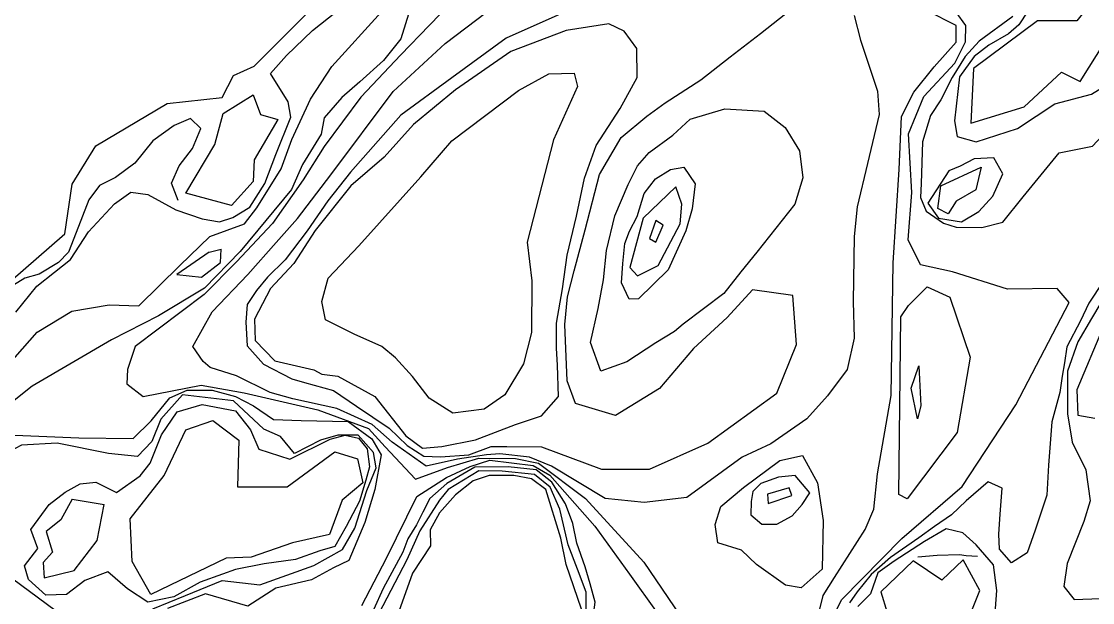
# Model space of a CAD drawing. Extents: x 582531 to 590669, y 5031971 to 5040445.
# Drawn here: x 585259 to 586981, y 5036086 to 5037020 of the extents above; entities that cross this region are included whole.
import ezdxf

# ---------------------------------------------------------------- set-up
doc = ezdxf.new("R2010")
doc.units = 0

msp = doc.modelspace()

# ---------------------------------------------------------------- linework, layer by layer
for points in [[(585988.594, 5037090.214, 227.808), (585914.177, 5037013.719, 227.808), (585914.177, 5037013.719, 227.808), (585868.862, 5036966.325, 227.808), (585868.862, 5036966.325, 227.808), (585804.423, 5036898.56, 227.808), (585804.423, 5036898.56, 227.808), (585745.389, 5036819.154, 227.808), (585745.389, 5036819.154, 227.808), (585711.714, 5036765.524, 227.808), (585711.714, 5036765.524, 227.808), (585662.241, 5036695.265, 227.808), (585662.241, 5036695.265, 227.808), (585604.454, 5036633.736, 227.808), (585604.454, 5036633.736, 227.808), (585552.487, 5036580.938, 227.808), (585552.487, 5036580.938, 227.808), (585441.486, 5036497.79, 227.808), (585441.486, 5036497.79, 227.808), (585429.429, 5036460.374, 227.808)], [(585562.465, 5036463.7, 221.712), (585551.24, 5036473.262, 221.712), (585551.24, 5036473.262, 221.712), (585534.61, 5036497.79, 221.712), (585534.61, 5036497.79, 221.712), (585565.375, 5036553.083, 221.712), (585565.375, 5036553.083, 221.712), (585622.746, 5036613.365, 221.712), (585622.746, 5036613.365, 221.712), (585668.477, 5036664.501, 221.712), (585668.477, 5036664.501, 221.712), (585702.568, 5036703.164, 221.712), (585702.568, 5036703.164, 221.712), (585756.198, 5036773.423, 221.712), (585756.198, 5036773.423, 221.712), (585856.39, 5036907.29, 221.712), (585856.39, 5036907.29, 221.712), (585939.953, 5036984.617, 221.712), (585939.953, 5036984.617, 221.712), (586039.73, 5037060.697, 221.712)], [(586993.518, 5037068.317, 240), (586956.102, 5037020.923, 240), (586956.102, 5037020.923, 240), (586892.91, 5037020.923, 240), (586892.91, 5037020.923, 240), (586789.808, 5036944.428, 240), (586789.808, 5036944.428, 240), (586785.65, 5036856.292, 240), (586785.65, 5036856.292, 240), (586871.292, 5036882.899, 240), (586871.292, 5036882.899, 240), (586931.158, 5036938.608, 240), (586931.158, 5036938.608, 240), (586961.091, 5036923.641, 240), (586961.091, 5036923.641, 240), (587001.833, 5036988.496, 240)], [(585888.817, 5037056.332, 230.856), (585868.862, 5036992.308, 230.856), (585868.862, 5036992.308, 230.856), (585841.008, 5036957.387, 230.856), (585841.008, 5036957.387, 230.856), (585803.176, 5036922.88, 230.856), (585803.176, 5036922.88, 230.856), (585774.074, 5036897.521, 230.856), (585774.074, 5036897.521, 230.856), (585745.804, 5036865.093, 230.856), (585745.804, 5036865.093, 230.856), (585740.815, 5036838.902, 230.856), (585740.815, 5036838.902, 230.856), (585710.467, 5036790.261, 230.856), (585710.467, 5036790.261, 230.856), (585693.006, 5036749.934, 230.856), (585693.006, 5036749.934, 230.856), (585610.69, 5036650.158, 230.856), (585610.69, 5036650.158, 230.856), (585553.319, 5036591.539, 230.856), (585553.319, 5036591.539, 230.856), (585478.902, 5036547.055, 230.856), (585478.902, 5036547.055, 230.856), (585403.654, 5036508.392, 230.856), (585403.654, 5036508.392, 230.856), (585276.023, 5036433.559, 230.856), (585276.023, 5036433.559, 230.856), (585179.988, 5036357.895, 230.856)], [(585249.714, 5036552.961, 236.952), (585283.388, 5036594.534, 236.952), (585283.388, 5036594.534, 236.952), (585312.074, 5036616.984, 236.952), (585312.074, 5036616.984, 236.952), (585337.85, 5036637.355, 236.952), (585337.85, 5036637.355, 236.952), (585366.536, 5036681.839, 236.952), (585366.536, 5036681.839, 236.952), (585408.525, 5036726.738, 236.952), (585408.525, 5036726.738, 236.952), (585434.716, 5036745.446, 236.952), (585434.716, 5036745.446, 236.952), (585462.155, 5036741.705, 236.952), (585462.155, 5036741.705, 236.952), (585507.054, 5036717.176, 236.952), (585507.054, 5036717.176, 236.952), (585549.459, 5036702.626, 236.952), (585549.459, 5036702.626, 236.952), (585577.314, 5036698.053, 236.952), (585577.314, 5036698.053, 236.952), (585598.932, 5036704.704, 236.952), (585598.932, 5036704.704, 236.952), (585625.955, 5036721.75, 236.952), (585625.955, 5036721.75, 236.952), (585650.067, 5036759.581, 236.952), (585650.067, 5036759.581, 236.952), (585667.944, 5036806.144, 236.952), (585667.944, 5036806.144, 236.952), (585692.057, 5036866.426, 236.952), (585692.057, 5036866.426, 236.952), (585687.899, 5036890.954, 236.952), (585687.899, 5036890.954, 236.952), (585659.214, 5036936.269, 236.952), (585659.214, 5036936.269, 236.952), (585684.989, 5036965.371, 236.952), (585684.989, 5036965.371, 236.952), (585726.979, 5037005.697, 236.952), (585726.979, 5037005.697, 236.952), (585778.114, 5037046.024, 236.952)], [(585236.84, 5036467.078, 233.904), (585283.818, 5036520.708, 233.904), (585283.818, 5036520.708, 233.904), (585339.526, 5036554.383, 233.904), (585339.526, 5036554.383, 233.904), (585399.808, 5036564.36, 233.904), (585399.808, 5036564.36, 233.904), (585447.618, 5036562.697, 233.904), (585447.618, 5036562.697, 233.904), (585513.304, 5036627.552, 233.904), (585513.304, 5036627.552, 233.904), (585561.945, 5036674.114, 233.904), (585561.945, 5036674.114, 233.904), (585617.238, 5036694.901, 233.904), (585617.238, 5036694.901, 233.904), (585637.193, 5036720.261, 233.904), (585637.193, 5036720.261, 233.904), (585676.688, 5036783.037, 233.904), (585676.688, 5036783.037, 233.904), (585693.733, 5036830.015, 233.904), (585693.733, 5036830.015, 233.904), (585723.666, 5036894.87, 233.904), (585723.666, 5036894.87, 233.904), (585757.757, 5036947.669, 233.904), (585757.757, 5036947.669, 233.904), (585837.578, 5037035.389, 233.904)], [(585240.568, 5036602.018, 240), (585328.704, 5036678.513, 240), (585328.704, 5036678.513, 240), (585340.344, 5036758.334, 240), (585340.344, 5036758.334, 240), (585378.592, 5036819.863, 240), (585378.592, 5036819.863, 240), (585493.335, 5036888.044, 240), (585493.335, 5036888.044, 240), (585581.471, 5036898.022, 240), (585581.471, 5036898.022, 240), (585599.763, 5036932.943, 240), (585599.763, 5036932.943, 240), (585633.022, 5036947.91, 240), (585633.022, 5036947.91, 240), (585719.495, 5037034.383, 240)], [(586597.647, 5037029.517, 221.712), (586608.041, 5036990.022, 221.712), (586608.041, 5036990.022, 221.712), (586635.479, 5036907.706, 221.712), (586635.479, 5036907.706, 221.712), (586637.974, 5036870.29, 221.712), (586637.974, 5036870.29, 221.712), (586619.265, 5036791.716, 221.712), (586619.265, 5036791.716, 221.712), (586602.636, 5036721.872, 221.712), (586602.636, 5036721.872, 221.712), (586598.063, 5036674.478, 221.712), (586598.063, 5036674.478, 221.712), (586596.4, 5036569.713, 221.712), (586596.4, 5036569.713, 221.712), (586597.647, 5036510.678, 221.712), (586597.647, 5036510.678, 221.712), (586586.838, 5036460.374, 221.712), (586586.838, 5036460.374, 221.712), (586554.826, 5036417.969, 221.712), (586554.826, 5036417.969, 221.712), (586521.568, 5036381.384, 221.712), (586521.568, 5036381.384, 221.712), (586463.78, 5036341.058, 221.712), (586463.78, 5036341.058, 221.712), (586417.634, 5036319.855, 221.712), (586417.634, 5036319.855, 221.712), (586328.666, 5036255.001, 221.712), (586328.666, 5036255.001, 221.712), (586260.07, 5036246.686, 221.712), (586260.07, 5036246.686, 221.712), (586197.709, 5036253.338, 221.712), (586197.709, 5036253.338, 221.712), (586111.236, 5036305.305, 221.712), (586111.236, 5036305.305, 221.712), (586075.899, 5036319.44, 221.712), (586075.899, 5036319.44, 221.712), (586028.089, 5036325.26, 221.712), (586028.089, 5036325.26, 221.712), (586006.471, 5036323.181, 221.712), (586006.471, 5036323.181, 221.712), (585959.908, 5036316.53, 221.712), (585959.908, 5036316.53, 221.712), (585909.604, 5036305.305, 221.712), (585909.604, 5036305.305, 221.712), (585854.727, 5036343.968, 221.712), (585854.727, 5036343.968, 221.712), (585822.715, 5036372.238, 221.712), (585822.715, 5036372.238, 221.712), (585765.76, 5036398.014, 221.712), (585765.76, 5036398.014, 221.712), (585695.084, 5036413.396, 221.712), (585695.084, 5036413.396, 221.712), (585658.915, 5036423.789, 221.712), (585658.915, 5036423.789, 221.712), (585604.454, 5036450.397, 221.712), (585604.454, 5036450.397, 221.712), (585562.465, 5036463.7, 221.712)], [(586135.765, 5037036.584, 215.616), (586038.482, 5036992.932, 215.616), (586038.482, 5036992.932, 215.616), (585950.762, 5036929.324, 215.616), (585950.762, 5036929.324, 215.616), (585868.862, 5036869.458, 215.616), (585868.862, 5036869.458, 215.616), (585787.794, 5036777.996, 215.616), (585787.794, 5036777.996, 215.616), (585751.625, 5036731.434, 215.616), (585751.625, 5036731.434, 215.616), (585718.366, 5036683.624, 215.616), (585718.366, 5036683.624, 215.616), (585682.612, 5036636.646, 215.616), (585682.612, 5036636.646, 215.616), (585654.342, 5036608.792, 215.616), (585654.342, 5036608.792, 215.616), (585636.881, 5036587.589, 215.616), (585636.881, 5036587.589, 215.616), (585621.915, 5036565.14, 215.616), (585621.915, 5036565.14, 215.616), (585619.421, 5036536.454, 215.616), (585619.421, 5036536.454, 215.616), (585621.915, 5036498.622, 215.616), (585621.915, 5036498.622, 215.616), (585648.106, 5036469.105, 215.616), (585648.106, 5036469.105, 215.616), (585693.422, 5036445.823, 215.616)], [(585693.422, 5036445.823, 215.616), (585714.208, 5036439.587, 215.616), (585714.208, 5036439.587, 215.616), (585760.771, 5036426.7, 215.616), (585760.771, 5036426.7, 215.616), (585797.356, 5036401.548, 215.616), (585797.356, 5036401.548, 215.616), (585850.362, 5036366.002, 215.616), (585850.362, 5036366.002, 215.616), (585878.84, 5036338.564, 215.616), (585878.84, 5036338.564, 215.616), (585905.655, 5036321.311, 215.616), (585905.655, 5036321.311, 215.616), (585932.47, 5036320.063, 215.616), (585932.47, 5036320.063, 215.616), (585977.993, 5036323.597, 215.616), (585977.993, 5036323.597, 215.616), (586014.37, 5036336.901, 215.616), (586014.37, 5036336.901, 215.616), (586039.314, 5036336.901, 215.616), (586039.314, 5036336.901, 215.616), (586095.022, 5036336.069, 215.616), (586095.022, 5036336.069, 215.616), (586191.473, 5036300.316, 215.616), (586191.473, 5036300.316, 215.616), (586268.8, 5036300.316, 215.616), (586268.8, 5036300.316, 215.616), (586362.756, 5036341.889, 215.616), (586362.756, 5036341.889, 215.616), (586473.342, 5036422.542, 215.616), (586473.342, 5036422.542, 215.616), (586504.938, 5036500.701, 215.616), (586504.938, 5036500.701, 215.616), (586499.118, 5036579.69, 215.616), (586499.118, 5036579.69, 215.616), (586434.263, 5036588.837, 215.616), (586434.263, 5036588.837, 215.616), (586393.521, 5036543.937, 215.616), (586393.521, 5036543.937, 215.616), (586339.475, 5036494.049, 215.616), (586339.475, 5036494.049, 215.616), (586284.598, 5036430.026, 215.616), (586284.598, 5036430.026, 215.616), (586213.923, 5036386.789, 215.616), (586213.923, 5036386.789, 215.616), (586149.9, 5036405.913, 215.616), (586149.9, 5036405.913, 215.616), (586136.596, 5036442.498, 215.616), (586136.596, 5036442.498, 215.616), (586132.439, 5036533.128, 215.616), (586132.439, 5036533.128, 215.616), (586137.012, 5036577.612, 215.616), (586137.012, 5036577.612, 215.616), (586147.405, 5036619.185, 215.616), (586147.405, 5036619.185, 215.616), (586165.282, 5036685.287, 215.616), (586165.282, 5036685.287, 215.616), (586188.563, 5036774.255, 215.616), (586188.563, 5036774.255, 215.616), (586223.069, 5036833.705, 215.616), (586223.069, 5036833.705, 215.616), (586264.227, 5036867.795, 215.616), (586264.227, 5036867.795, 215.616), (586293.744, 5036889.414, 215.616), (586293.744, 5036889.414, 215.616), (586351.116, 5036925.998, 215.616), (586351.116, 5036925.998, 215.616), (586398.51, 5036963.415, 215.616), (586398.51, 5036963.415, 215.616), (586447.151, 5037000.415, 215.616), (586447.151, 5037000.415, 215.616), (586487.893, 5037032.843, 215.616)], [(586528.635, 5036018.863, 227.808), (586548.175, 5036097.021, 227.808), (586548.175, 5036097.021, 227.808), (586566.467, 5036126.123, 227.808), (586566.467, 5036126.123, 227.808), (586615.524, 5036203.449, 227.808), (586615.524, 5036203.449, 227.808), (586629.659, 5036235.877, 227.808), (586629.659, 5036235.877, 227.808), (586635.479, 5036292.833, 227.808), (586635.479, 5036292.833, 227.808), (586657.513, 5036418.801, 227.808), (586657.513, 5036418.801, 227.808), (586660.839, 5036632.073, 227.808), (586660.839, 5036632.073, 227.808), (586670.401, 5036782.154, 227.808), (586670.401, 5036782.154, 227.808), (586674.143, 5036867.38, 227.808), (586674.143, 5036867.38, 227.808), (586693.682, 5036906.459, 227.808), (586693.682, 5036906.459, 227.808), (586726.525, 5036947.201, 227.808), (586726.525, 5036947.201, 227.808), (586761.863, 5036986.696, 227.808), (586761.863, 5036986.696, 227.808), (586761.863, 5037013.303, 227.808), (586761.863, 5037013.303, 227.808), (586715.3, 5037037, 227.808)], [(586559.399, 5036053.992, 230.856), (586578.108, 5036090.993, 230.856), (586578.108, 5036090.993, 230.856), (586674.558, 5036188.691, 230.856), (586674.558, 5036188.691, 230.856), (586771.425, 5036272.254, 230.856), (586771.425, 5036272.254, 230.856), (586857.898, 5036403.626, 230.856), (586857.898, 5036403.626, 230.856), (586943.539, 5036568.258, 230.856), (586943.539, 5036568.258, 230.856), (586924.416, 5036590.707, 230.856), (586924.416, 5036590.707, 230.856), (586844.594, 5036589.46, 230.856), (586844.594, 5036589.46, 230.856), (586756.043, 5036617.73, 230.856), (586756.043, 5036617.73, 230.856), (586704.491, 5036628.539, 230.856), (586704.491, 5036628.539, 230.856), (586684.536, 5036668.866, 230.856), (586684.536, 5036668.866, 230.856), (586690.772, 5036744.945, 230.856), (586690.772, 5036744.945, 230.856), (586685.367, 5036839.318, 230.856), (586685.367, 5036839.318, 230.856), (586709.896, 5036899.184, 230.856), (586709.896, 5036899.184, 230.856), (586759.784, 5036952.813, 230.856), (586759.784, 5036952.813, 230.856), (586776.829, 5036987.32, 230.856), (586776.829, 5036987.32, 230.856), (586777.661, 5037013.511, 230.856), (586777.661, 5037013.511, 230.856), (586761.863, 5037034.713, 230.856)], [(586852.805, 5037027.906, 233.904), (586798.759, 5036988.411, 233.904), (586798.759, 5036988.411, 233.904), (586776.31, 5036963.882, 233.904), (586776.31, 5036963.882, 233.904), (586755.523, 5036929.792, 233.904), (586755.523, 5036929.792, 233.904), (586737.231, 5036894.039, 233.904), (586737.231, 5036894.039, 233.904), (586720.601, 5036868.679, 233.904), (586720.601, 5036868.679, 233.904), (586707.713, 5036826.69, 233.904), (586707.713, 5036826.69, 233.904), (586705.635, 5036759.34, 233.904), (586705.635, 5036759.34, 233.904), (586704.803, 5036737.306, 233.904), (586704.803, 5036737.306, 233.904), (586713.949, 5036715.272, 233.904), (586713.949, 5036715.272, 233.904), (586741.804, 5036695.733, 233.904), (586741.804, 5036695.733, 233.904), (586762.175, 5036689.497, 233.904), (586762.175, 5036689.497, 233.904), (586803.333, 5036689.081, 233.904), (586803.333, 5036689.081, 233.904), (586837.007, 5036697.396, 233.904), (586837.007, 5036697.396, 233.904), (586869.85, 5036738.138, 233.904), (586869.85, 5036738.138, 233.904), (586927.638, 5036808.813, 233.904), (586927.638, 5036808.813, 233.904), (586981.268, 5036819.622, 233.904), (586981.268, 5036819.622, 233.904), (587033.65, 5036875.746, 233.904)], [(586877.112, 5037036.566, 236.952), (586862.561, 5037014.532, 236.952), (586862.561, 5037014.532, 236.952), (586845.932, 5036999.981, 236.952), (586845.932, 5036999.981, 236.952), (586814.336, 5036982.104, 236.952), (586814.336, 5036982.104, 236.952), (586790.639, 5036963.812, 236.952), (586790.639, 5036963.812, 236.952), (586767.358, 5036930.969, 236.952), (586767.358, 5036930.969, 236.952), (586759.043, 5036860.294, 236.952), (586759.043, 5036860.294, 236.952), (586763.616, 5036834.934, 236.952), (586763.616, 5036834.934, 236.952), (586793.965, 5036826.619, 236.952), (586793.965, 5036826.619, 236.952), (586860.483, 5036847.821, 236.952), (586860.483, 5036847.821, 236.952), (586920.349, 5036887.732, 236.952), (586920.349, 5036887.732, 236.952), (586979.799, 5036903.114, 236.952), (586979.799, 5036903.114, 236.952), (587024.698, 5036930.969, 236.952)], [(585728.759, 5036459.958, 212.568), (585742.063, 5036453.307, 212.568), (585742.063, 5036453.307, 212.568), (585767.423, 5036449.981, 212.568), (585767.423, 5036449.981, 212.568), (585826.873, 5036417.138, 212.568), (585826.873, 5036417.138, 212.568), (585876.761, 5036353.946, 212.568), (585876.761, 5036353.946, 212.568), (585903.784, 5036333.99, 212.568), (585903.784, 5036333.99, 212.568), (585934.964, 5036336.901, 212.568), (585934.964, 5036336.901, 212.568), (585989.01, 5036347.71, 212.568), (585989.01, 5036347.71, 212.568), (586053.449, 5036372.238, 212.568), (586053.449, 5036372.238, 212.568), (586095.022, 5036385.957, 212.568), (586095.022, 5036385.957, 212.568), (586122.461, 5036417.138, 212.568), (586122.461, 5036417.138, 212.568), (586120.798, 5036467.442, 212.568), (586120.798, 5036467.442, 212.568), (586119.135, 5036494.88, 212.568), (586119.135, 5036494.88, 212.568), (586119.135, 5036534.791, 212.568), (586119.135, 5036534.791, 212.568), (586129.113, 5036590.084, 212.568), (586129.113, 5036590.084, 212.568), (586136.18, 5036644.13, 212.568), (586136.18, 5036644.13, 212.568), (586151.563, 5036706.906, 212.568), (586151.563, 5036706.906, 212.568), (586164.45, 5036768.019, 212.568), (586164.45, 5036768.019, 212.568), (586183.158, 5036820.402, 212.568), (586183.158, 5036820.402, 212.568), (586221.822, 5036880.268, 212.568), (586221.822, 5036880.268, 212.568), (586248.845, 5036930.156, 212.568), (586248.845, 5036930.156, 212.568), (586248.429, 5036976.303, 212.568), (586248.429, 5036976.303, 212.568), (586228.058, 5037004.157, 212.568), (586228.058, 5037004.157, 212.568), (586203.114, 5037016.213, 212.568), (586203.114, 5037016.213, 212.568), (586134.933, 5037005.404, 212.568), (586134.933, 5037005.404, 212.568), (586045.55, 5036971.729, 212.568), (586045.55, 5036971.729, 212.568), (585956.998, 5036910.201, 212.568), (585956.998, 5036910.201, 212.568), (585889.233, 5036854.492, 212.568), (585889.233, 5036854.492, 212.568), (585841.839, 5036802.109, 212.568), (585841.839, 5036802.109, 212.568), (585788.625, 5036755.547, 212.568), (585788.625, 5036755.547, 212.568), (585730.838, 5036684.04, 212.568), (585730.838, 5036684.04, 212.568), (585696.747, 5036630.826, 212.568), (585696.747, 5036630.826, 212.568), (585659.331, 5036590.915, 212.568), (585659.331, 5036590.915, 212.568), (585633.556, 5036541.443, 212.568), (585633.556, 5036541.443, 212.568), (585634.387, 5036506.937, 212.568), (585634.387, 5036506.937, 212.568), (585665.983, 5036474.509, 212.568), (585665.983, 5036474.509, 212.568), (585728.759, 5036459.958, 212.568)], [(585838.513, 5036497.79, 206.472), (585794.03, 5036517.33, 206.472), (585794.03, 5036517.33, 206.472), (585747.467, 5036540.611, 206.472), (585747.467, 5036540.611, 206.472), (585742.063, 5036570.129, 206.472), (585742.063, 5036570.129, 206.472), (585752.04, 5036607.129, 206.472), (585752.04, 5036607.129, 206.472), (585801.097, 5036659.512, 206.472), (585801.097, 5036659.512, 206.472), (585900.874, 5036770.097, 206.472), (585900.874, 5036770.097, 206.472), (585950.762, 5036828.301, 206.472), (585950.762, 5036828.301, 206.472), (586058.022, 5036908.953, 206.472), (586058.022, 5036908.953, 206.472), (586107.079, 5036935.976, 206.472), (586107.079, 5036935.976, 206.472), (586147.821, 5036936.808, 206.472), (586147.821, 5036936.808, 206.472), (586153.225, 5036915.605, 206.472), (586153.225, 5036915.605, 206.472), (586114.146, 5036829.548, 206.472), (586114.146, 5036829.548, 206.472), (586072.157, 5036665.332, 206.472), (586072.157, 5036665.332, 206.472), (586079.64, 5036602.972, 206.472), (586079.64, 5036602.972, 206.472), (586079.224, 5036520.24, 206.472), (586079.224, 5036520.24, 206.472), (586066.337, 5036469.52, 206.472), (586066.337, 5036469.52, 206.472), (586035.988, 5036420.048, 206.472), (586035.988, 5036420.048, 206.472), (586002.729, 5036396.767, 206.472), (586002.729, 5036396.767, 206.472), (585952.425, 5036390.531, 206.472), (585952.425, 5036390.531, 206.472), (585914.593, 5036414.643, 206.472), (585914.593, 5036414.643, 206.472), (585887.57, 5036449.565, 206.472), (585887.57, 5036449.565, 206.472), (585860.132, 5036479.498, 206.472), (585860.132, 5036479.498, 206.472), (585838.513, 5036497.79, 206.472)], [(585596.438, 5036724.244, 240), (585523.268, 5036744.199, 240), (585523.268, 5036744.199, 240), (585569.83, 5036822.358, 240), (585569.83, 5036822.358, 240), (585583.134, 5036872.246, 240), (585583.134, 5036872.246, 240), (585631.359, 5036902.179, 240), (585631.359, 5036902.179, 240), (585643, 5036870.583, 240), (585643, 5036870.583, 240), (585671.27, 5036862.268, 240), (585671.27, 5036862.268, 240), (585633.022, 5036797.413, 240), (585633.022, 5036797.413, 240), (585631.359, 5036762.492, 240), (585631.359, 5036762.492, 240), (585596.438, 5036724.244, 240)], [(586322.846, 5036533.544, 221.712), (586309.126, 5036521.903, 221.712), (586309.126, 5036521.903, 221.712), (586278.778, 5036503.195, 221.712), (586278.778, 5036503.195, 221.712), (586232.215, 5036472.846, 221.712), (586232.215, 5036472.846, 221.712), (586190.642, 5036457.88, 221.712), (586190.642, 5036457.88, 221.712), (586174.012, 5036504.026, 221.712), (586174.012, 5036504.026, 221.712), (586186.069, 5036558.488, 221.712), (586186.069, 5036558.488, 221.712), (586194.799, 5036604.635, 221.712), (586194.799, 5036604.635, 221.712), (586199.788, 5036652.028, 221.712), (586199.788, 5036652.028, 221.712), (586213.091, 5036707.321, 221.712), (586213.091, 5036707.321, 221.712), (586234.294, 5036758.041, 221.712), (586234.294, 5036758.041, 221.712), (586249.676, 5036787.974, 221.712), (586249.676, 5036787.974, 221.712), (586267.969, 5036809.177, 221.712), (586267.969, 5036809.177, 221.712), (586306.216, 5036837.447, 221.712), (586306.216, 5036837.447, 221.712), (586334.071, 5036863.222, 221.712), (586334.071, 5036863.222, 221.712), (586389.779, 5036879.436, 221.712), (586389.779, 5036879.436, 221.712), (586453.387, 5036875.694, 221.712), (586453.387, 5036875.694, 221.712), (586487.061, 5036849.503, 221.712), (586487.061, 5036849.503, 221.712), (586509.927, 5036812.087, 221.712), (586509.927, 5036812.087, 221.712), (586515.331, 5036768.85, 221.712), (586515.331, 5036768.85, 221.712), (586502.444, 5036726.445, 221.712), (586502.444, 5036726.445, 221.712), (586441.33, 5036649.118, 221.712), (586441.33, 5036649.118, 221.712), (586415.555, 5036617.522, 221.712), (586415.555, 5036617.522, 221.712), (586388.532, 5036582.601, 221.712), (586388.532, 5036582.601, 221.712), (586322.846, 5036533.544, 221.712)], [(585510.758, 5036732.473, 238.476), (585499.948, 5036759.912, 238.476), (585499.948, 5036759.912, 238.476), (585512.42, 5036788.182, 238.476), (585512.42, 5036788.182, 238.476), (585534.039, 5036815.621, 238.476), (585534.039, 5036815.621, 238.476), (585547.342, 5036848.048, 238.476), (585547.342, 5036848.048, 238.476), (585530.713, 5036863.846, 238.476), (585530.713, 5036863.846, 238.476), (585504.106, 5036853.037, 238.476), (585504.106, 5036853.037, 238.476), (585470.015, 5036828.093, 238.476), (585470.015, 5036828.093, 238.476), (585440.914, 5036792.339, 238.476), (585440.914, 5036792.339, 238.476), (585410.149, 5036769.058, 238.476), (585410.149, 5036769.058, 238.476), (585384.374, 5036756.586, 238.476), (585384.374, 5036756.586, 238.476), (585366.913, 5036733.305, 238.476), (585366.913, 5036733.305, 238.476), (585346.958, 5036680.922, 238.476), (585346.958, 5036680.922, 238.476), (585334.278, 5036648.91, 238.476), (585334.278, 5036648.91, 238.476), (585318.272, 5036632.697, 238.476), (585318.272, 5036632.697, 238.476), (585287.299, 5036613.989, 238.476), (585287.299, 5036613.989, 238.476), (585264.434, 5036607.129, 238.476), (585264.434, 5036607.129, 238.476), (585224.939, 5036583.224, 238.476)], [(586768.605, 5036787.54, 236.952), (586750.313, 5036780.056, 236.952), (586750.313, 5036780.056, 236.952), (586716.222, 5036727.674, 236.952), (586716.222, 5036727.674, 236.952), (586733.683, 5036703.561, 236.952), (586733.683, 5036703.561, 236.952), (586770.268, 5036697.741, 236.952), (586770.268, 5036697.741, 236.952), (586798.538, 5036714.37, 236.952), (586798.538, 5036714.37, 236.952), (586820.988, 5036739.314, 236.952), (586820.988, 5036739.314, 236.952), (586836.786, 5036775.068, 236.952), (586836.786, 5036775.068, 236.952), (586822.651, 5036800.843, 236.952), (586822.651, 5036800.843, 236.952), (586791.055, 5036799.18, 236.952), (586791.055, 5036799.18, 236.952), (586768.605, 5036787.54, 236.952)], [(586251.339, 5036574.286, 227.808), (586235.957, 5036573.454, 227.808), (586235.957, 5036573.454, 227.808), (586223.485, 5036599.646, 227.808), (586223.485, 5036599.646, 227.808), (586225.979, 5036630.826, 227.808), (586225.979, 5036630.826, 227.808), (586228.889, 5036662.838, 227.808), (586228.889, 5036662.838, 227.808), (586236.788, 5036682.793, 227.808), (586236.788, 5036682.793, 227.808), (586248.845, 5036706.49, 227.808), (586248.845, 5036706.49, 227.808), (586260.07, 5036743.49, 227.808), (586260.07, 5036743.49, 227.808), (586278.362, 5036767.187, 227.808), (586278.362, 5036767.187, 227.808), (586302.475, 5036782.154, 227.808), (586302.475, 5036782.154, 227.808), (586324.093, 5036785.895, 227.808), (586324.093, 5036785.895, 227.808), (586342.385, 5036758.873, 227.808), (586342.385, 5036758.873, 227.808), (586337.396, 5036718.962, 227.808), (586337.396, 5036718.962, 227.808), (586327.419, 5036683.624, 227.808), (586327.419, 5036683.624, 227.808), (586298.733, 5036620.848, 227.808), (586298.733, 5036620.848, 227.808), (586251.339, 5036574.286, 227.808)], [(586737.217, 5036755.84, 240), (586802.072, 5036785.773, 240), (586802.072, 5036785.773, 240), (586793.757, 5036749.188, 240), (586793.757, 5036749.188, 240), (586762.161, 5036730.896, 240), (586762.161, 5036730.896, 240), (586748.858, 5036710.94, 240), (586748.858, 5036710.94, 240), (586732.228, 5036719.255, 240), (586732.228, 5036719.255, 240), (586737.217, 5036755.84, 240)], [(586237.204, 5036624.59, 230.856), (586249.676, 5036610.871, 230.856), (586249.676, 5036610.871, 230.856), (586282.935, 5036627.5, 230.856), (586282.935, 5036627.5, 230.856), (586318.273, 5036694.849, 230.856), (586318.273, 5036694.849, 230.856), (586320.767, 5036726.445, 230.856), (586320.767, 5036726.445, 230.856), (586311.205, 5036754.3, 230.856), (586311.205, 5036754.3, 230.856), (586258.407, 5036703.995, 230.856), (586258.407, 5036703.995, 230.856), (586237.204, 5036624.59, 230.856)], [(586290.834, 5036692.771, 238.476), (586279.193, 5036700.254, 238.476), (586279.193, 5036700.254, 238.476), (586268.8, 5036671.152, 238.476), (586268.8, 5036671.152, 238.476), (586279.193, 5036665.332, 238.476), (586279.193, 5036665.332, 238.476), (586290.834, 5036692.771, 238.476)], [(585560.802, 5036649.118, 233.904), (585508.419, 5036613.365, 233.904), (585508.419, 5036613.365, 233.904), (585548.33, 5036609.208, 233.904), (585548.33, 5036609.208, 233.904), (585579.094, 5036632.489, 233.904), (585579.094, 5036632.489, 233.904), (585579.926, 5036654.107, 233.904)], [(585560.802, 5036649.118, 233.904), (585579.926, 5036654.107, 233.904)], [(587020.347, 5036635.451, 233.904), (586975.447, 5036567.27, 233.904), (586975.447, 5036567.27, 233.904), (586962.144, 5036539, 233.904), (586962.144, 5036539, 233.904), (586940.11, 5036497.011, 233.904), (586940.11, 5036497.011, 233.904), (586935.952, 5036471.235, 233.904), (586935.952, 5036471.235, 233.904), (586932.211, 5036449.617, 233.904), (586932.211, 5036449.617, 233.904), (586928.885, 5036423.841, 233.904), (586928.885, 5036423.841, 233.904), (586915.997, 5036376.448, 233.904), (586915.997, 5036376.448, 233.904), (586910.592, 5036307.02, 233.904), (586910.592, 5036307.02, 233.904), (586907.682, 5036258.379, 233.904), (586907.682, 5036258.379, 233.904), (586888.974, 5036202.254, 233.904), (586888.974, 5036202.254, 233.904), (586876.086, 5036165.669, 233.904), (586876.086, 5036165.669, 233.904), (586851.142, 5036149.871, 233.904), (586851.142, 5036149.871, 233.904), (586831.603, 5036171.49, 233.904), (586831.603, 5036171.49, 233.904), (586830.355, 5036196.018, 233.904), (586830.355, 5036196.018, 233.904), (586832.85, 5036228.03, 233.904), (586832.85, 5036228.03, 233.904), (586836.176, 5036269.603, 233.904), (586836.176, 5036269.603, 233.904), (586813.31, 5036279.997, 233.904), (586813.31, 5036279.997, 233.904), (586777.973, 5036249.232, 233.904), (586777.973, 5036249.232, 233.904), (586754.276, 5036226.783, 233.904), (586754.276, 5036226.783, 233.904), (586726.837, 5036208.074, 233.904), (586726.837, 5036208.074, 233.904), (586701.893, 5036190.198, 233.904), (586701.893, 5036190.198, 233.904), (586656.162, 5036158.602, 233.904), (586656.162, 5036158.602, 233.904), (586624.982, 5036131.163, 233.904), (586624.982, 5036131.163, 233.904), (586602.948, 5036103.309, 233.904), (586602.948, 5036103.309, 233.904), (586590.476, 5036085.432, 233.904)], [(587028.024, 5036623.324, 236.952), (586979.799, 5036542.671, 236.952), (586979.799, 5036542.671, 236.952), (586957.765, 5036504.839, 236.952), (586957.765, 5036504.839, 236.952), (586940.72, 5036457.861, 236.952), (586940.72, 5036457.861, 236.952), (586940.72, 5036389.265, 236.952), (586940.72, 5036389.265, 236.952), (586948.619, 5036343.534, 236.952), (586948.619, 5036343.534, 236.952), (586970.237, 5036299.466, 236.952), (586970.237, 5036299.466, 236.952), (586977.304, 5036249.577, 236.952), (586977.304, 5036249.577, 236.952), (586967.327, 5036216.319, 236.952), (586967.327, 5036216.319, 236.952), (586940.304, 5036148.554, 236.952), (586940.304, 5036148.554, 236.952), (586935.315, 5036111.969, 236.952), (586935.315, 5036111.969, 236.952), (586951.529, 5036090.766, 236.952), (586951.529, 5036090.766, 236.952), (587036.339, 5036094.092, 236.952)], [(586672.895, 5036545.392, 230.856), (586685.367, 5036563.685, 230.856), (586685.367, 5036563.685, 230.856), (586715.3, 5036593.618, 230.856), (586715.3, 5036593.618, 230.856), (586751.885, 5036576.988, 230.856), (586751.885, 5036576.988, 230.856), (586784.313, 5036480.537, 230.856), (586784.313, 5036480.537, 230.856), (586763.526, 5036359.143, 230.856), (586763.526, 5036359.143, 230.856), (586682.873, 5036252.714, 230.856), (586682.873, 5036252.714, 230.856), (586669.57, 5036259.366, 230.856), (586669.57, 5036259.366, 230.856), (586672.895, 5036545.392, 230.856)], [(586998.507, 5036528.692, 240), (586956.102, 5036428.084, 240), (586956.102, 5036428.084, 240), (586957.765, 5036387.342, 240), (586957.765, 5036387.342, 240), (586985.203, 5036382.353, 240)], [(585429.429, 5036460.374, 227.808), (585428.182, 5036437.509, 227.808), (585428.182, 5036437.509, 227.808), (585454.373, 5036417.138, 227.808), (585454.373, 5036417.138, 227.808), (585547.914, 5036435.43, 227.808), (585547.914, 5036435.43, 227.808), (585616.926, 5036422.958, 227.808), (585616.926, 5036422.958, 227.808), (585735.411, 5036395.519, 227.808), (585735.411, 5036395.519, 227.808), (585816.895, 5036365.586, 227.808), (585816.895, 5036365.586, 227.808), (585843.502, 5036336.485, 227.808), (585843.502, 5036336.485, 227.808), (585892.559, 5036284.518, 227.808), (585892.559, 5036284.518, 227.808), (585943.695, 5036303.226, 227.808), (585943.695, 5036303.226, 227.808), (585994.414, 5036318.193, 227.808), (585994.414, 5036318.193, 227.808), (586053.033, 5036317.361, 227.808), (586053.033, 5036317.361, 227.808), (586090.034, 5036309.878, 227.808), (586090.034, 5036309.878, 227.808), (586165.698, 5036253.338, 227.808), (586165.698, 5036253.338, 227.808), (586259.654, 5036150.651, 227.808), (586259.654, 5036150.651, 227.808), (586327.835, 5036050.459, 227.808)], [(586689.525, 5036430.441, 233.904), (586701.997, 5036466.195, 233.904), (586701.997, 5036466.195, 233.904), (586705.323, 5036402.171, 233.904), (586705.323, 5036402.171, 233.904), (586699.502, 5036381.384, 233.904), (586699.502, 5036381.384, 233.904), (586689.525, 5036430.441, 233.904)], [(585248.168, 5036354.985, 230.856), (585351.271, 5036350.828, 230.856), (585351.271, 5036350.828, 230.856), (585438.575, 5036349.581, 230.856), (585438.575, 5036349.581, 230.856), (585467.261, 5036378.266, 230.856), (585467.261, 5036378.266, 230.856), (585497.61, 5036415.267, 230.856), (585497.61, 5036415.267, 230.856), (585525.464, 5036427.323, 230.856), (585525.464, 5036427.323, 230.856), (585565.375, 5036427.323, 230.856), (585565.375, 5036427.323, 230.856), (585603.207, 5036416.93, 230.856), (585603.207, 5036416.93, 230.856), (585631.893, 5036401.963, 230.856), (585631.893, 5036401.963, 230.856), (585664.32, 5036379.929, 230.856), (585664.32, 5036379.929, 230.856), (585708.804, 5036378.682, 230.856), (585708.804, 5036378.682, 230.856), (585784.052, 5036377.019, 230.856), (585784.052, 5036377.019, 230.856), (585822.3, 5036349.165, 230.856), (585822.3, 5036349.165, 230.856), (585837.266, 5036323.389, 230.856), (585837.266, 5036323.389, 230.856), (585827.288, 5036267.681, 230.856), (585827.288, 5036267.681, 230.856), (585811.075, 5036214.466, 230.856), (585811.075, 5036214.466, 230.856), (585785.299, 5036153.769, 230.856), (585785.299, 5036153.769, 230.856), (585760.355, 5036141.713, 230.856), (585760.355, 5036141.713, 230.856), (585725.433, 5036122.589, 230.856), (585725.433, 5036122.589, 230.856), (585667.646, 5036108.869, 230.856), (585667.646, 5036108.869, 230.856), (585622.746, 5036080.184, 230.856)], [(585469.963, 5036075.611, 233.904), (585522.346, 5036097.021, 233.904), (585522.346, 5036097.021, 233.904), (585581.796, 5036121.134, 233.904), (585581.796, 5036121.134, 233.904), (585641.87, 5036114.69, 233.904), (585641.87, 5036114.69, 233.904), (585729.175, 5036145.454, 233.904), (585729.175, 5036145.454, 233.904), (585774.906, 5036171.23, 233.904), (585774.906, 5036171.23, 233.904), (585794.861, 5036205.32, 233.904), (585794.861, 5036205.32, 233.904), (585813.985, 5036266.018, 233.904), (585813.985, 5036266.018, 233.904), (585828.951, 5036302.602, 233.904), (585828.951, 5036302.602, 233.904), (585825.002, 5036327.131, 233.904), (585825.002, 5036327.131, 233.904), (585800.474, 5036354.985, 233.904), (585800.474, 5036354.985, 233.904), (585767.63, 5036354.985, 233.904), (585767.63, 5036354.985, 233.904), (585739.776, 5036347.086, 233.904), (585739.776, 5036347.086, 233.904), (585697.787, 5036325.676, 233.904), (585697.787, 5036325.676, 233.904), (585675.545, 5036353.114, 233.904), (585675.545, 5036353.114, 233.904), (585648.522, 5036364.547, 233.904), (585648.522, 5036364.547, 233.904), (585599.881, 5036410.278, 233.904), (585599.881, 5036410.278, 233.904), (585517.565, 5036419.84, 233.904), (585517.565, 5036419.84, 233.904), (585483.059, 5036380.761, 233.904), (585483.059, 5036380.761, 233.904), (585468.508, 5036345.008, 233.904), (585468.508, 5036345.008, 233.904), (585445.227, 5036320.479, 233.904), (585445.227, 5036320.479, 233.904), (585398.665, 5036325.468, 233.904), (585398.665, 5036325.468, 233.904), (585315.933, 5036342.097, 233.904), (585315.933, 5036342.097, 233.904), (585258.977, 5036338.771, 233.904), (585258.977, 5036338.771, 233.904), (585228.213, 5036322.973, 233.904)], [(585429.104, 5036108.227, 236.952), (585397.508, 5036135.25, 236.952), (585397.508, 5036135.25, 236.952), (585360.923, 5036121.531, 236.952), (585360.923, 5036121.531, 236.952), (585331.406, 5036098.665, 236.952), (585331.406, 5036098.665, 236.952), (585297.731, 5036097.834, 236.952), (585297.731, 5036097.834, 236.952), (585269.877, 5036123.194, 236.952), (585269.877, 5036123.194, 236.952), (585263.641, 5036144.812, 236.952), (585263.641, 5036144.812, 236.952), (585284.843, 5036172.666, 236.952), (585284.843, 5036172.666, 236.952), (585273.619, 5036203.431, 236.952), (585273.619, 5036203.431, 236.952), (585303.552, 5036243.341, 236.952), (585303.552, 5036243.341, 236.952), (585328.911, 5036263.297, 236.952), (585328.911, 5036263.297, 236.952), (585353.44, 5036276.6, 236.952), (585353.44, 5036276.6, 236.952), (585378.384, 5036279.51, 236.952), (585378.384, 5036279.51, 236.952), (585411.643, 5036262.881, 236.952), (585411.643, 5036262.881, 236.952), (585449.891, 5036289.488, 236.952), (585449.891, 5036289.488, 236.952), (585465.689, 5036309.859, 236.952), (585465.689, 5036309.859, 236.952), (585483.981, 5036355.59, 236.952), (585483.981, 5036355.59, 236.952), (585508.925, 5036392.591, 236.952), (585508.925, 5036392.591, 236.952), (585549.251, 5036404.231, 236.952), (585549.251, 5036404.231, 236.952), (585602.881, 5036394.254, 236.952), (585602.881, 5036394.254, 236.952), (585626.994, 5036363.489, 236.952), (585626.994, 5036363.489, 236.952), (585640.713, 5036332.309, 236.952), (585640.713, 5036332.309, 236.952), (585690.602, 5036316.511, 236.952), (585690.602, 5036316.511, 236.952), (585755.041, 5036348.523, 236.952), (585755.041, 5036348.523, 236.952), (585779.153, 5036354.759, 236.952), (585779.153, 5036354.759, 236.952), (585800.772, 5036350.186, 236.952), (585800.772, 5036350.186, 236.952), (585814.491, 5036333.14, 236.952), (585814.491, 5036333.14, 236.952), (585818.233, 5036304.039, 236.952), (585818.233, 5036304.039, 236.952), (585812.412, 5036282.421, 236.952), (585812.412, 5036282.421, 236.952), (585802.435, 5036248.746, 236.952), (585802.435, 5036248.746, 236.952), (585780.816, 5036208.004, 236.952), (585780.816, 5036208.004, 236.952), (585762.524, 5036175.992, 236.952), (585762.524, 5036175.992, 236.952), (585738.827, 5036169.34, 236.952), (585738.827, 5036169.34, 236.952), (585699.332, 5036155.205, 236.952), (585699.332, 5036155.205, 236.952), (585649.028, 5036148.138, 236.952), (585649.028, 5036148.138, 236.952), (585602.881, 5036138.992, 236.952), (585602.881, 5036138.992, 236.952), (585582.095, 5036131.508, 236.952), (585582.095, 5036131.508, 236.952), (585546.341, 5036118.621, 236.952), (585546.341, 5036118.621, 236.952), (585503.936, 5036095.339, 236.952), (585503.936, 5036095.339, 236.952), (585461.947, 5036086.609, 236.952), (585461.947, 5036086.609, 236.952), (585429.104, 5036108.227, 236.952)], [(585436.795, 5036152.191, 240), (585433.469, 5036220.372, 240), (585433.469, 5036220.372, 240), (585488.346, 5036290.216, 240), (585488.346, 5036290.216, 240), (585523.268, 5036363.385, 240), (585523.268, 5036363.385, 240), (585566.505, 5036378.352, 240), (585566.505, 5036378.352, 240), (585608.078, 5036346.756, 240), (585608.078, 5036346.756, 240), (585606.415, 5036271.923, 240), (585606.415, 5036271.923, 240), (585686.236, 5036271.923, 240), (585686.236, 5036271.923, 240), (585762.732, 5036328.463, 240), (585762.732, 5036328.463, 240), (585799.317, 5036316.823, 240), (585799.317, 5036316.823, 240), (585807.631, 5036278.575, 240), (585807.631, 5036278.575, 240), (585774.373, 5036250.305, 240), (585774.373, 5036250.305, 240), (585754.417, 5036195.428, 240), (585754.417, 5036195.428, 240), (585694.551, 5036182.124, 240), (585694.551, 5036182.124, 240), (585628.033, 5036158.843, 240), (585628.033, 5036158.843, 240), (585588.123, 5036157.18, 240), (585588.123, 5036157.18, 240), (585466.728, 5036098.977, 240), (585466.728, 5036098.977, 240), (585436.795, 5036152.191, 240)], [(586512.421, 5036109.701, 227.808), (586487.477, 5036113.858, 227.808), (586487.477, 5036113.858, 227.808), (586440.915, 5036147.117, 227.808), (586440.915, 5036147.117, 227.808), (586416.802, 5036170.398, 227.808), (586416.802, 5036170.398, 227.808), (586378.554, 5036182.039, 227.808), (586378.554, 5036182.039, 227.808), (586374.397, 5036211.141, 227.808), (586374.397, 5036211.141, 227.808), (586383.543, 5036240.242, 227.808), (586383.543, 5036240.242, 227.808), (586420.128, 5036271.007, 227.808), (586420.128, 5036271.007, 227.808), (586478.331, 5036314.243, 227.808), (586478.331, 5036314.243, 227.808), (586514.916, 5036322.558, 227.808), (586514.916, 5036322.558, 227.808), (586539.028, 5036278.49, 227.808), (586539.028, 5036278.49, 227.808), (586548.175, 5036217.792, 227.808), (586548.175, 5036217.792, 227.808), (586546.512, 5036139.634, 227.808), (586546.512, 5036139.634, 227.808), (586512.421, 5036109.701, 227.808)], [(585806.086, 5036081.431, 230.856), (585845.997, 5036157.511, 230.856), (585845.997, 5036157.511, 230.856), (585894.638, 5036256.456, 230.856), (585894.638, 5036256.456, 230.856), (585942.447, 5036287.22, 230.856), (585942.447, 5036287.22, 230.856), (585980.279, 5036304.681, 230.856), (585980.279, 5036304.681, 230.856), (586011.875, 5036314.659, 230.856), (586011.875, 5036314.659, 230.856), (586081.719, 5036306.344, 230.856), (586081.719, 5036306.344, 230.856), (586108.326, 5036290.962, 230.856), (586108.326, 5036290.962, 230.856), (586181.08, 5036208.646, 230.856), (586181.08, 5036208.646, 230.856), (586236.373, 5036131.319, 230.856), (586236.373, 5036131.319, 230.856), (586325.34, 5036007.43, 230.856)], [(586177.65, 5036058.41, 233.904), (586181.392, 5036086.68, 233.904), (586181.392, 5036086.68, 233.904), (586173.493, 5036116.197, 233.904), (586173.493, 5036116.197, 233.904), (586165.178, 5036143.22, 233.904), (586165.178, 5036143.22, 233.904), (586151.874, 5036181.467, 233.904), (586151.874, 5036181.467, 233.904), (586145.223, 5036213.063, 233.904), (586145.223, 5036213.063, 233.904), (586133.582, 5036244.659, 233.904), (586133.582, 5036244.659, 233.904), (586111.548, 5036279.581, 233.904), (586111.548, 5036279.581, 233.904), (586086.604, 5036299.536, 233.904), (586086.604, 5036299.536, 233.904), (586041.704, 5036304.109, 233.904), (586041.704, 5036304.109, 233.904), (585988.074, 5036303.694, 233.904), (585988.074, 5036303.694, 233.904), (585942.759, 5036277.087, 233.904), (585942.759, 5036277.087, 233.904), (585915.321, 5036252.974, 233.904), (585915.321, 5036252.974, 233.904), (585904.096, 5036231.356, 233.904), (585904.096, 5036231.356, 233.904), (585894.118, 5036210.985, 233.904), (585894.118, 5036210.985, 233.904), (585879.983, 5036188.535, 233.904), (585879.983, 5036188.535, 233.904), (585872.084, 5036166.917, 233.904), (585872.084, 5036166.917, 233.904), (585840.488, 5036108.714, 233.904), (585840.488, 5036108.714, 233.904), (585825.106, 5036074.208, 233.904)], [(586167.035, 5036064.575, 236.952), (586167.035, 5036102.407, 236.952), (586167.035, 5036102.407, 236.952), (586152.9, 5036139.823, 236.952), (586152.9, 5036139.823, 236.952), (586137.934, 5036178.487, 236.952), (586137.934, 5036178.487, 236.952), (586124.63, 5036235.858, 236.952), (586124.63, 5036235.858, 236.952), (586108.832, 5036271.196, 236.952), (586108.832, 5036271.196, 236.952), (586083.888, 5036291.982, 236.952), (586083.888, 5036291.982, 236.952), (586031.921, 5036297.387, 236.952), (586031.921, 5036297.387, 236.952), (585994.505, 5036297.803, 236.952), (585994.505, 5036297.803, 236.952), (585945.032, 5036267.87, 236.952), (585945.032, 5036267.87, 236.952), (585930.897, 5036250.409, 236.952), (585930.897, 5036250.409, 236.952), (585899.301, 5036201.352, 236.952), (585899.301, 5036201.352, 236.952), (585878.514, 5036154.79, 236.952), (585878.514, 5036154.79, 236.952), (585826.963, 5036055.844, 236.952)], [(586159.552, 5036075.54, 240), (586134.608, 5036147.047, 240), (586134.608, 5036147.047, 240), (586126.293, 5036189.452, 240), (586126.293, 5036189.452, 240), (586102.18, 5036267.61, 240), (586102.18, 5036267.61, 240), (586078.899, 5036285.071, 240), (586078.899, 5036285.071, 240), (586050.629, 5036290.06, 240), (586050.629, 5036290.06, 240), (586010.718, 5036290.06, 240), (586010.718, 5036290.06, 240), (585984.943, 5036281.745, 240), (585984.943, 5036281.745, 240), (585956.673, 5036259.295, 240), (585956.673, 5036259.295, 240), (585930.897, 5036230.194, 240), (585930.897, 5036230.194, 240), (585915.931, 5036202.755, 240), (585915.931, 5036202.755, 240), (585916.762, 5036176.98, 240), (585916.762, 5036176.98, 240), (585887.661, 5036132.912, 240), (585887.661, 5036132.912, 240), (585844.424, 5036011.517, 240)], [(586431.769, 5036227.146, 233.904), (586449.229, 5036211.764, 233.904), (586449.229, 5036211.764, 233.904), (586473.342, 5036211.764, 233.904), (586473.342, 5036211.764, 233.904), (586498.286, 5036225.483, 233.904), (586498.286, 5036225.483, 233.904), (586514.5, 5036243.776, 233.904), (586514.5, 5036243.776, 233.904), (586526.556, 5036262.068, 233.904), (586526.556, 5036262.068, 233.904), (586503.275, 5036289.922, 233.904), (586503.275, 5036289.922, 233.904), (586476.252, 5036287.428, 233.904), (586476.252, 5036287.428, 233.904), (586447.982, 5036277.45, 233.904), (586447.982, 5036277.45, 233.904), (586435.094, 5036264.563, 233.904), (586435.094, 5036264.563, 233.904), (586432.184, 5036248.349, 233.904)], [(585123.448, 5036269.344, 233.904), (585105.779, 5036241.074, 233.904), (585105.779, 5036241.074, 233.904), (585121.577, 5036193.68, 233.904), (585121.577, 5036193.68, 233.904), (585175.622, 5036169.567, 233.904), (585175.622, 5036169.567, 233.904), (585230.5, 5036134.645, 233.904), (585230.5, 5036134.645, 233.904), (585312.815, 5036073.948, 233.904)], [(586458.674, 5036260.283, 240), (586459.505, 5036245.316, 240), (586459.505, 5036245.316, 240), (586497.753, 5036257.788, 240), (586497.753, 5036257.788, 240), (586493.596, 5036270.26, 240)], [(586493.596, 5036270.26, 240), (586458.674, 5036260.283, 240)], [(585340.344, 5036251.968, 240), (585322.052, 5036218.709, 240), (585322.052, 5036218.709, 240), (585298.771, 5036200.417, 240), (585298.771, 5036200.417, 240), (585308.748, 5036167.158, 240), (585308.748, 5036167.158, 240), (585293.782, 5036150.528, 240), (585293.782, 5036150.528, 240), (585295.445, 5036125.584, 240), (585295.445, 5036125.584, 240), (585343.67, 5036137.225, 240), (585343.67, 5036137.225, 240), (585380.255, 5036185.45, 240), (585380.255, 5036185.45, 240), (585391.895, 5036243.653, 240)], [(585340.344, 5036251.968, 240), (585391.895, 5036243.653, 240)], [(586432.184, 5036248.349, 233.904), (586431.769, 5036227.146, 233.904)], [(586823.898, 5036062.081, 236.952), (586827.224, 5036105.317, 236.952), (586827.224, 5036105.317, 236.952), (586822.235, 5036146.475, 236.952), (586822.235, 5036146.475, 236.952), (586793.965, 5036178.487, 236.952), (586793.965, 5036178.487, 236.952), (586772.762, 5036198.026, 236.952), (586772.762, 5036198.026, 236.952), (586745.74, 5036204.262, 236.952), (586745.74, 5036204.262, 236.952), (586711.233, 5036184.307, 236.952), (586711.233, 5036184.307, 236.952), (586662.177, 5036152.711, 236.952), (586662.177, 5036152.711, 236.952), (586635.985, 5036133.587, 236.952), (586635.985, 5036133.587, 236.952), (586623.929, 5036099.912, 236.952), (586623.929, 5036099.912, 236.952), (586603.558, 5036079.541, 236.952)], [(586773.178, 5036038.124, 240), (586799.785, 5036105.473, 240), (586799.785, 5036105.473, 240), (586773.178, 5036154.53, 240), (586773.178, 5036154.53, 240), (586739.088, 5036122.102, 240), (586739.088, 5036122.102, 240), (586692.525, 5036152.867, 240), (586692.525, 5036152.867, 240), (586640.974, 5036102.979, 240), (586640.974, 5036102.979, 240), (586650.952, 5036069.72, 240)], [(586700.49, 5036159.433, 238.476), (586731.254, 5036162.344, 238.476), (586731.254, 5036162.344, 238.476), (586767.423, 5036163.175, 238.476), (586767.423, 5036163.175, 238.476), (586777.817, 5036161.512, 238.476), (586777.817, 5036161.512, 238.476), (586796.109, 5036160.681, 238.476)], [(585622.746, 5036080.184, 230.856), (585554.981, 5036099.723, 230.856), (585554.981, 5036099.723, 230.856), (585493.453, 5036076.442, 230.856)]]:
    msp.add_polyline3d(points)

doc.saveas('drawing.dxf')
